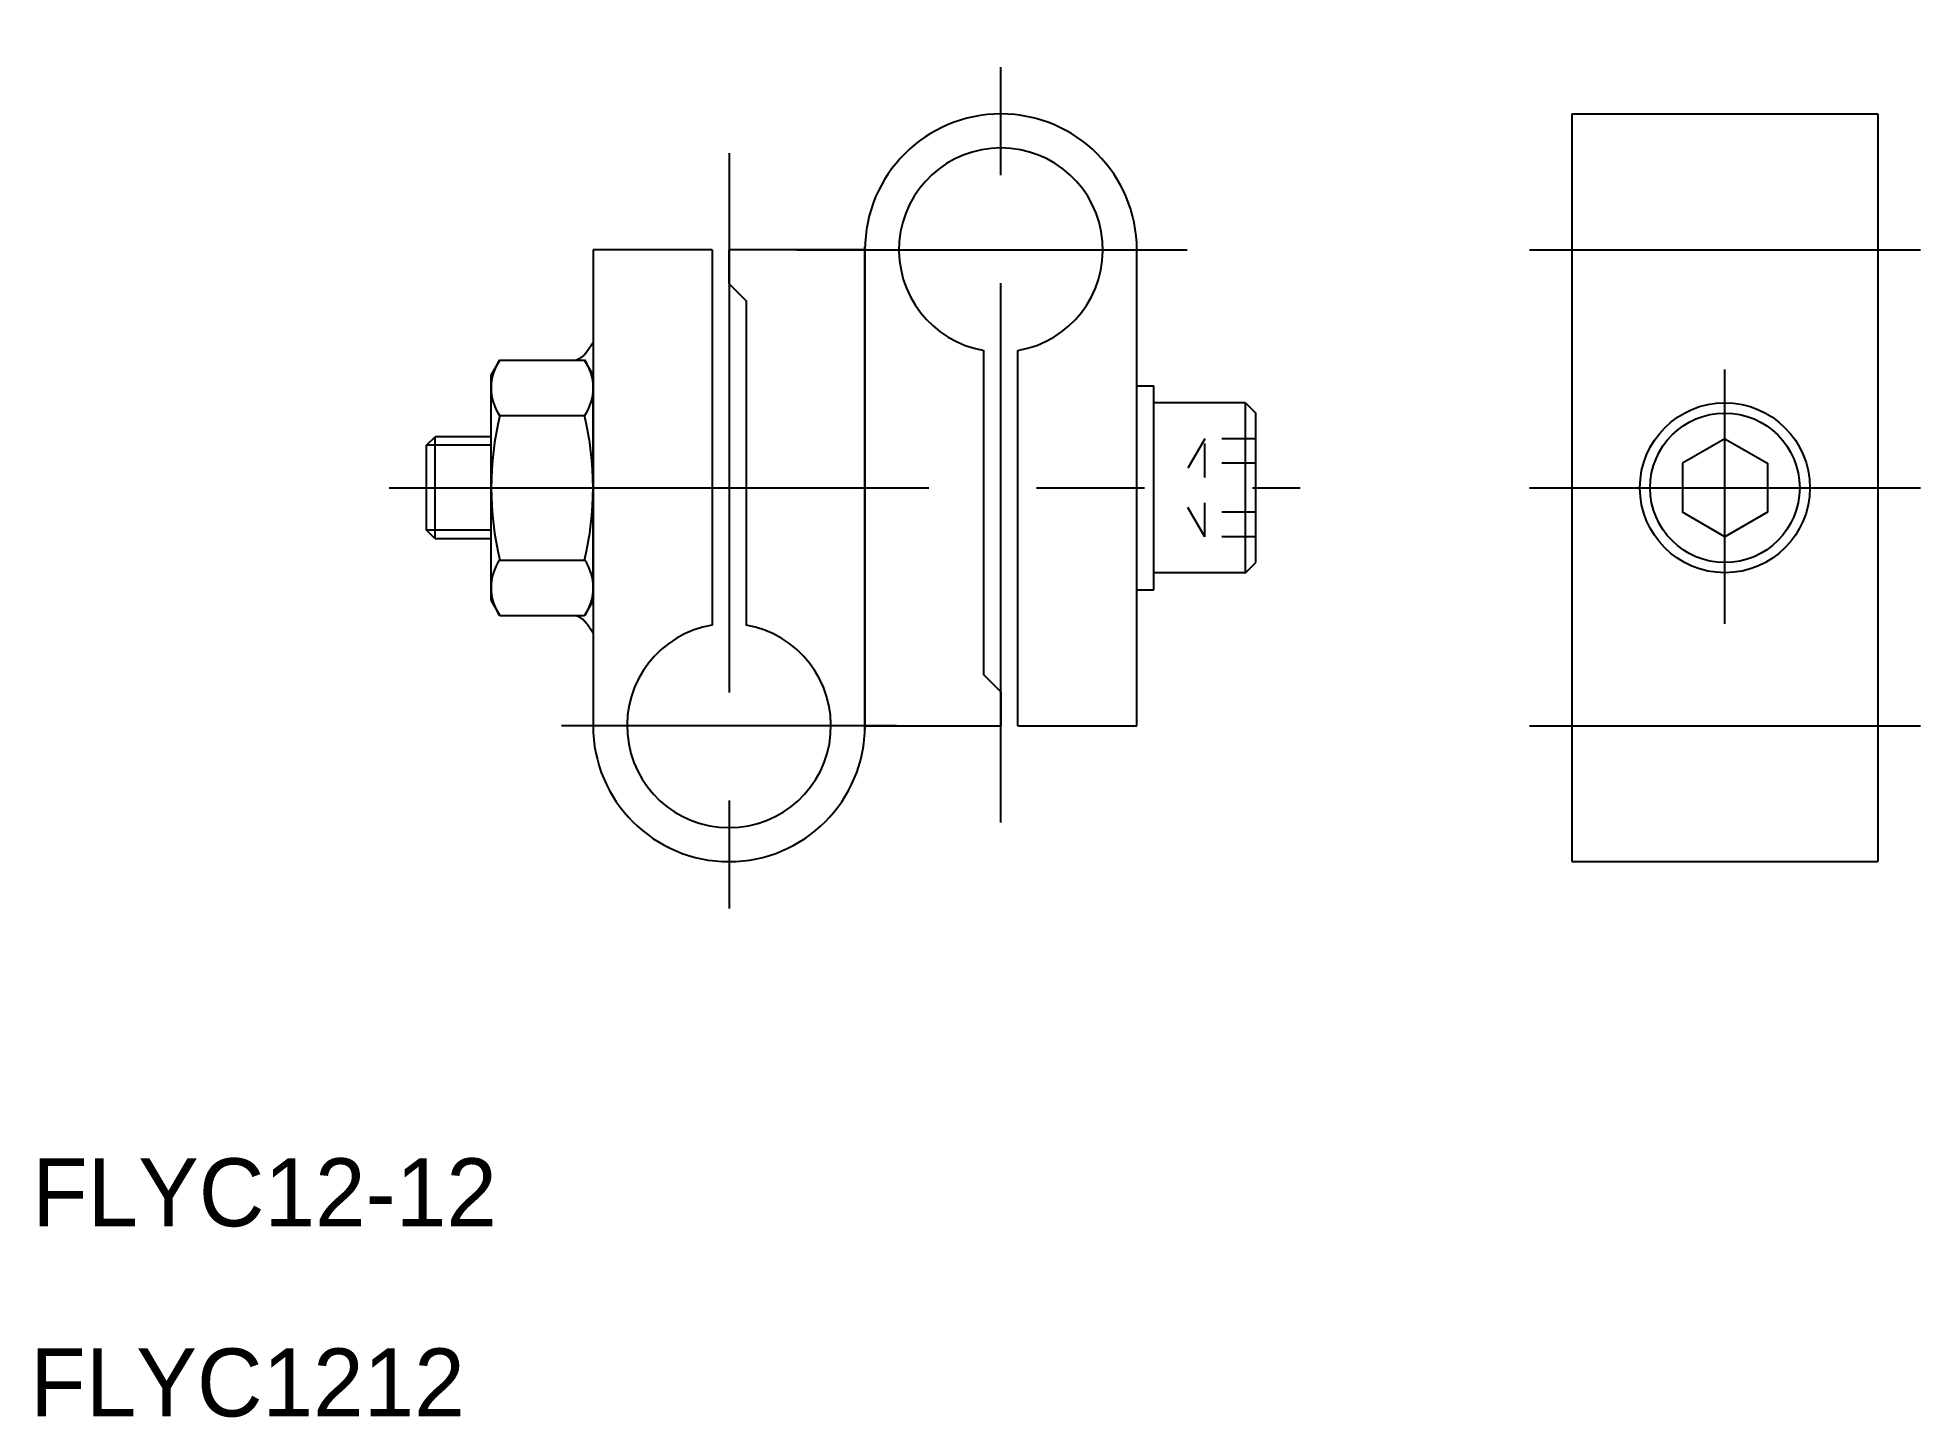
# Model space of a CAD drawing. Extents: x 431 to 541, y 597 to 678.
import ezdxf

# ---------------------------------------------------------------- set-up
doc = ezdxf.new("R2010")
doc.units = 0
doc.linetypes.add('CENTER', pattern=[50.8, 31.75, -6.35, 6.35, -6.35])
doc.linetypes.add('DASHED', pattern=[3.5, 2, -1.5])
doc.layers.get('0').update_dxf_attribs({"linetype": 'CONTINUOUS'})
doc.layers.add('CENTER', color=1, linetype='CENTER')

msp = doc.modelspace()

# ---------------------------------------------------------------- linework, layer by layer
at = {"color": 7, "linetype": 'CONTINUOUS'}
for p, q in [((521, 673.27), (539, 673.27)), ((521, 673.27), (521, 629.27)), ((539, 673.27), (539, 629.27)), ((470.4, 665.27), (463.4, 665.27)), ((463.4, 665.27), (463.4, 637.27)), ((470.4, 665.27), (470.4, 643.18)), ((479.4, 665.27), (471.4, 665.27)), ((471.4, 663.27), (471.4, 665.27)), ((479.4, 637.27), (479.4, 665.47)), ((479.4, 665.47), (479.4, 637.07)), ((495.4, 637.27), (495.4, 665.27)), ((471.4, 663.27), (472.4, 662.27)), ((472.4, 662.27), (472.4, 643.18)), ((486.4, 640.27), (486.4, 659.35)), ((488.4, 637.27), (488.4, 659.35)), ((457.4, 657.9), (457.91, 658.77)), ((457.91, 658.77), (462.9, 658.77)), ((463.4, 657.9), (462.9, 658.77)), ((457.4, 644.63), (457.4, 657.9)), ((463.4, 644.63), (463.4, 657.9)), ((495.4, 657.27), (496.4, 657.27)), ((496.4, 645.27), (496.4, 657.27)), ((501.8, 656.27), (496.4, 656.27)), ((501.8, 646.27), (501.8, 656.27)), ((457.91, 655.52), (462.9, 655.52)), ((502.4, 646.87), (502.4, 655.67)), ((453.6, 653.77), (454.1, 654.27)), ((453.6, 648.77), (453.6, 653.77)), ((454.1, 648.27), (454.1, 654.27)), ((457.4, 654.27), (454.1, 654.27)), ((530, 654.16), (527.5, 652.71)), ((530, 654.16), (532.5, 652.71)), ((527.5, 652.71), (527.5, 649.83)), ((532.5, 652.71), (532.5, 649.83)), ((530, 648.38), (527.5, 649.83)), ((532.5, 649.83), (530, 648.38)), ((454.1, 648.27), (453.6, 648.77)), ((457.4, 648.27), (454.1, 648.27)), ((457.91, 647.01), (462.9, 647.01)), ((501.8, 646.27), (496.4, 646.27)), ((495.4, 645.27), (496.4, 645.27)), ((457.4, 644.63), (457.91, 643.76)), ((457.91, 643.76), (462.9, 643.76)), ((463.4, 644.63), (462.9, 643.76)), ((487.4, 639.27), (486.4, 640.27)), ((487.4, 639.27), (487.4, 637.27)), ((479.4, 637.27), (487.4, 637.27)), ((488.4, 637.27), (495.4, 637.27)), ((521, 637.27), (539, 637.27)), ((521, 629.27), (539, 629.27))]:
    msp.add_line(p, q, dxfattribs=at)
for p, q in [((501.8, 656.27), (502.4, 655.67)), ((499.1, 646.27), (499.1, 646.27)), ((500.45, 646.27), (500.45, 646.27)), ((501.8, 646.27), (502.4, 646.87))]:
    msp.add_line(p, q)
at = {"color": 3, "linetype": 'CONTINUOUS'}
for p, q in [((457.4, 653.77), (453.6, 653.77)), ((457.4, 648.77), (453.6, 648.77))]:
    msp.add_line(p, q, dxfattribs=at)
at = {"color": 3, "linetype": 'DASHED'}
for p, q in [((499.4, 654.16), (497.74, 651.27)), ((499.4, 648.38), (499.4, 654.16)), ((502.4, 654.16), (499.4, 654.16)), ((502.4, 652.71), (499.4, 652.71)), ((499.4, 648.38), (497.74, 651.27)), ((502.4, 649.83), (499.4, 649.83)), ((502.4, 648.38), (499.4, 648.38))]:
    msp.add_line(p, q, dxfattribs=at)
at = {"color": 7}
for points in [[(462.38, 658.77, 0), (462.39, 658.78, 0), (462.39, 658.78, 0), (462.4, 658.78, 0), (462.41, 658.78, 0), (462.41, 658.79, 0), (462.42, 658.79, 0), (462.43, 658.79, 0), (462.43, 658.8, 0), (462.44, 658.8, 0), (462.45, 658.8, 0), (462.45, 658.8, 0), (462.46, 658.81, 0), (462.47, 658.81, 0), (462.48, 658.81, 0), (462.48, 658.82, 0), (462.49, 658.82, 0), (462.5, 658.82, 0), (462.5, 658.83, 0), (462.51, 658.83, 0), (462.52, 658.83, 0), (462.52, 658.84, 0), (462.53, 658.84, 0), (462.54, 658.84, 0), (462.54, 658.85, 0), (462.55, 658.85, 0), (462.56, 658.85, 0), (462.56, 658.86, 0), (462.57, 658.86, 0), (462.58, 658.86, 0), (462.59, 658.87, 0), (462.59, 658.87, 0), (462.6, 658.88, 0), (462.61, 658.88, 0), (462.61, 658.88, 0), (462.62, 658.89, 0), (462.63, 658.89, 0), (462.63, 658.89, 0), (462.64, 658.9, 0), (462.65, 658.9, 0), (462.65, 658.91, 0), (462.66, 658.91, 0), (462.67, 658.92, 0), (462.67, 658.92, 0), (462.68, 658.93, 0), (462.69, 658.93, 0), (462.69, 658.94, 0), (462.7, 658.94, 0), (462.71, 658.95, 0), (462.71, 658.95, 0), (462.72, 658.96, 0), (462.73, 658.96, 0), (462.73, 658.97, 0), (462.74, 658.97, 0), (462.75, 658.98, 0), (462.75, 658.98, 0), (462.76, 658.99, 0), (462.77, 658.99, 0), (462.77, 659, 0), (462.78, 659, 0), (462.79, 659.01, 0), (462.79, 659.01, 0), (462.8, 659.02, 0), (462.81, 659.03, 0), (462.81, 659.03, 0), (462.82, 659.04, 0), (462.83, 659.04, 0), (462.83, 659.05, 0), (462.84, 659.06, 0), (462.85, 659.06, 0), (462.85, 659.07, 0), (462.86, 659.07, 0), (462.87, 659.08, 0), (462.87, 659.09, 0), (462.88, 659.09, 0), (462.89, 659.1, 0), (462.89, 659.11, 0), (462.9, 659.11, 0), (462.91, 659.12, 0), (462.91, 659.13, 0), (462.92, 659.13, 0), (462.93, 659.14, 0), (462.93, 659.15, 0), (462.94, 659.15, 0), (462.95, 659.16, 0), (462.95, 659.17, 0), (462.96, 659.18, 0), (462.96, 659.19, 0), (462.97, 659.19, 0), (462.98, 659.2, 0), (462.98, 659.21, 0), (462.99, 659.22, 0), (463, 659.22, 0), (463, 659.23, 0), (463.01, 659.24, 0), (463.02, 659.25, 0), (463.02, 659.26, 0), (463.03, 659.26, 0), (463.04, 659.27, 0), (463.04, 659.28, 0), (463.05, 659.29, 0), (463.05, 659.3, 0), (463.06, 659.31, 0), (463.07, 659.32, 0), (463.07, 659.33, 0), (463.08, 659.33, 0), (463.09, 659.34, 0), (463.09, 659.35, 0), (463.1, 659.36, 0), (463.11, 659.37, 0), (463.11, 659.38, 0), (463.12, 659.39, 0), (463.12, 659.4, 0), (463.13, 659.41, 0), (463.14, 659.42, 0), (463.14, 659.43, 0), (463.15, 659.43, 0), (463.16, 659.44, 0), (463.16, 659.45, 0), (463.17, 659.46, 0), (463.17, 659.47, 0), (463.18, 659.48, 0), (463.19, 659.49, 0), (463.19, 659.5, 0), (463.2, 659.51, 0), (463.2, 659.52, 0), (463.21, 659.53, 0), (463.22, 659.54, 0), (463.22, 659.55, 0), (463.23, 659.56, 0), (463.23, 659.57, 0), (463.24, 659.57, 0), (463.25, 659.58, 0), (463.25, 659.59, 0), (463.26, 659.6, 0), (463.27, 659.61, 0), (463.27, 659.62, 0), (463.28, 659.63, 0), (463.28, 659.64, 0), (463.29, 659.65, 0), (463.29, 659.65, 0), (463.3, 659.66, 0), (463.31, 659.67, 0), (463.31, 659.68, 0), (463.32, 659.69, 0), (463.32, 659.7, 0), (463.33, 659.71, 0), (463.34, 659.72, 0), (463.34, 659.72, 0), (463.35, 659.73, 0), (463.35, 659.74, 0), (463.36, 659.75, 0), (463.36, 659.76, 0), (463.37, 659.76, 0), (463.38, 659.77, 0), (463.38, 659.78, 0), (463.39, 659.79, 0), (463.39, 659.79, 0), (463.4, 659.8, 0), (463.4, 659.81, 0)], [(462.38, 643.76, 0), (462.39, 643.76, 0), (462.39, 643.76, 0), (462.4, 643.76, 0), (462.41, 643.75, 0), (462.41, 643.75, 0), (462.42, 643.75, 0), (462.43, 643.75, 0), (462.43, 643.74, 0), (462.44, 643.74, 0), (462.45, 643.74, 0), (462.45, 643.73, 0), (462.46, 643.73, 0), (462.47, 643.73, 0), (462.48, 643.73, 0), (462.48, 643.72, 0), (462.49, 643.72, 0), (462.5, 643.72, 0), (462.5, 643.71, 0), (462.51, 643.71, 0), (462.52, 643.71, 0), (462.52, 643.7, 0), (462.53, 643.7, 0), (462.54, 643.7, 0), (462.54, 643.69, 0), (462.55, 643.69, 0), (462.56, 643.69, 0), (462.56, 643.68, 0), (462.57, 643.68, 0), (462.58, 643.67, 0), (462.59, 643.67, 0), (462.59, 643.67, 0), (462.6, 643.66, 0), (462.61, 643.66, 0), (462.61, 643.65, 0), (462.62, 643.65, 0), (462.63, 643.65, 0), (462.63, 643.64, 0), (462.64, 643.64, 0), (462.65, 643.63, 0), (462.65, 643.63, 0), (462.66, 643.63, 0), (462.67, 643.62, 0), (462.67, 643.62, 0), (462.68, 643.61, 0), (462.69, 643.61, 0), (462.69, 643.6, 0), (462.7, 643.6, 0), (462.71, 643.59, 0), (462.71, 643.59, 0), (462.72, 643.58, 0), (462.73, 643.58, 0), (462.73, 643.57, 0), (462.74, 643.57, 0), (462.75, 643.56, 0), (462.75, 643.56, 0), (462.76, 643.55, 0), (462.77, 643.55, 0), (462.77, 643.54, 0), (462.78, 643.53, 0), (462.79, 643.53, 0), (462.79, 643.52, 0), (462.8, 643.52, 0), (462.81, 643.51, 0), (462.81, 643.51, 0), (462.82, 643.5, 0), (462.83, 643.49, 0), (462.83, 643.49, 0), (462.84, 643.48, 0), (462.85, 643.48, 0), (462.85, 643.47, 0), (462.86, 643.46, 0), (462.87, 643.46, 0), (462.87, 643.45, 0), (462.88, 643.44, 0), (462.89, 643.44, 0), (462.89, 643.43, 0), (462.9, 643.42, 0), (462.91, 643.42, 0), (462.91, 643.41, 0), (462.92, 643.4, 0), (462.93, 643.4, 0), (462.93, 643.39, 0), (462.94, 643.38, 0), (462.95, 643.37, 0), (462.95, 643.37, 0), (462.96, 643.36, 0), (462.96, 643.35, 0), (462.97, 643.35, 0), (462.98, 643.34, 0), (462.98, 643.33, 0), (462.99, 643.32, 0), (463, 643.31, 0), (463, 643.31, 0), (463.01, 643.3, 0), (463.02, 643.29, 0), (463.02, 643.28, 0), (463.03, 643.27, 0), (463.04, 643.26, 0), (463.04, 643.26, 0), (463.05, 643.25, 0), (463.05, 643.24, 0), (463.06, 643.23, 0), (463.07, 643.22, 0), (463.07, 643.21, 0), (463.08, 643.2, 0), (463.09, 643.2, 0), (463.09, 643.19, 0), (463.1, 643.18, 0), (463.11, 643.17, 0), (463.11, 643.16, 0), (463.12, 643.15, 0), (463.12, 643.14, 0), (463.13, 643.13, 0), (463.14, 643.12, 0), (463.14, 643.11, 0), (463.15, 643.1, 0), (463.16, 643.09, 0), (463.16, 643.09, 0), (463.17, 643.08, 0), (463.17, 643.07, 0), (463.18, 643.06, 0), (463.19, 643.05, 0), (463.19, 643.04, 0), (463.2, 643.03, 0), (463.2, 643.02, 0), (463.21, 643.01, 0), (463.22, 643, 0), (463.22, 642.99, 0), (463.23, 642.98, 0), (463.23, 642.97, 0), (463.24, 642.96, 0), (463.25, 642.95, 0), (463.25, 642.95, 0), (463.26, 642.94, 0), (463.27, 642.93, 0), (463.27, 642.92, 0), (463.28, 642.91, 0), (463.28, 642.9, 0), (463.29, 642.89, 0), (463.29, 642.88, 0), (463.3, 642.87, 0), (463.31, 642.86, 0), (463.31, 642.86, 0), (463.32, 642.85, 0), (463.32, 642.84, 0), (463.33, 642.83, 0), (463.34, 642.82, 0), (463.34, 642.81, 0), (463.35, 642.81, 0), (463.35, 642.8, 0), (463.36, 642.79, 0), (463.36, 642.78, 0), (463.37, 642.77, 0), (463.38, 642.76, 0), (463.38, 642.76, 0), (463.39, 642.75, 0), (463.39, 642.74, 0), (463.4, 642.73, 0), (463.4, 642.73, 0)]]:
    msp.add_polyline3d(points, dxfattribs=at)
at = {"color": 7, "linetype": 'CONTINUOUS'}
for radius in [5, 4.4]:
    msp.add_circle((530, 651.27), radius, dxfattribs=at)
for centre, radius, start, end in [((487.4, 665.27), 8, 0, 180), ((487.4, 665.27), 6, 279.5941, 260.4059), ((460.28, 657.15), 2.88, 145.6157, 214.3843), ((460.53, 657.15), 2.88, 325.6157, 34.3843), ((475.67, 651.27), 18.26, 166.5239, 193.4761), ((445.14, 651.27), 18.26, 346.5239, 13.4761), ((460.28, 645.39), 2.88, 145.6157, 214.3843), ((460.53, 645.39), 2.88, 325.6157, 34.3843), ((471.4, 637.27), 6, 99.5941, 80.4059), ((471.4, 637.27), 8, 180, 0)]:
    msp.add_arc(centre, radius, start, end, dxfattribs=at)
at = {"layer": 'CENTER', "color": 1, "linetype": 'CENTER'}
for p, q in [((487.4, 631.57), (487.4, 677.76)), ((471.4, 670.97), (471.4, 624.78)), ((475.4, 665.27), (498.36, 665.27)), ((518.5, 665.27), (541.5, 665.27)), ((530, 643.27), (530, 658.24)), ((451.4, 651.27), (505, 651.27)), ((518.5, 651.27), (541.5, 651.27)), ((481.26, 637.27), (461.55, 637.27)), ((518.5, 637.27), (541.5, 637.27))]:
    msp.add_line(p, q, dxfattribs=at)

# ---------------------------------------------------------------- texts
at = {"color": 7, "linetype": 'CONTINUOUS'}
for s, p in [('FLYC12-12', (430.39, 607.81)), ('FLYC1212', (430.28, 596.62))]:
    msp.add_text(s, height=4, dxfattribs=at).set_placement(p)

doc.saveas('drawing.dxf')
